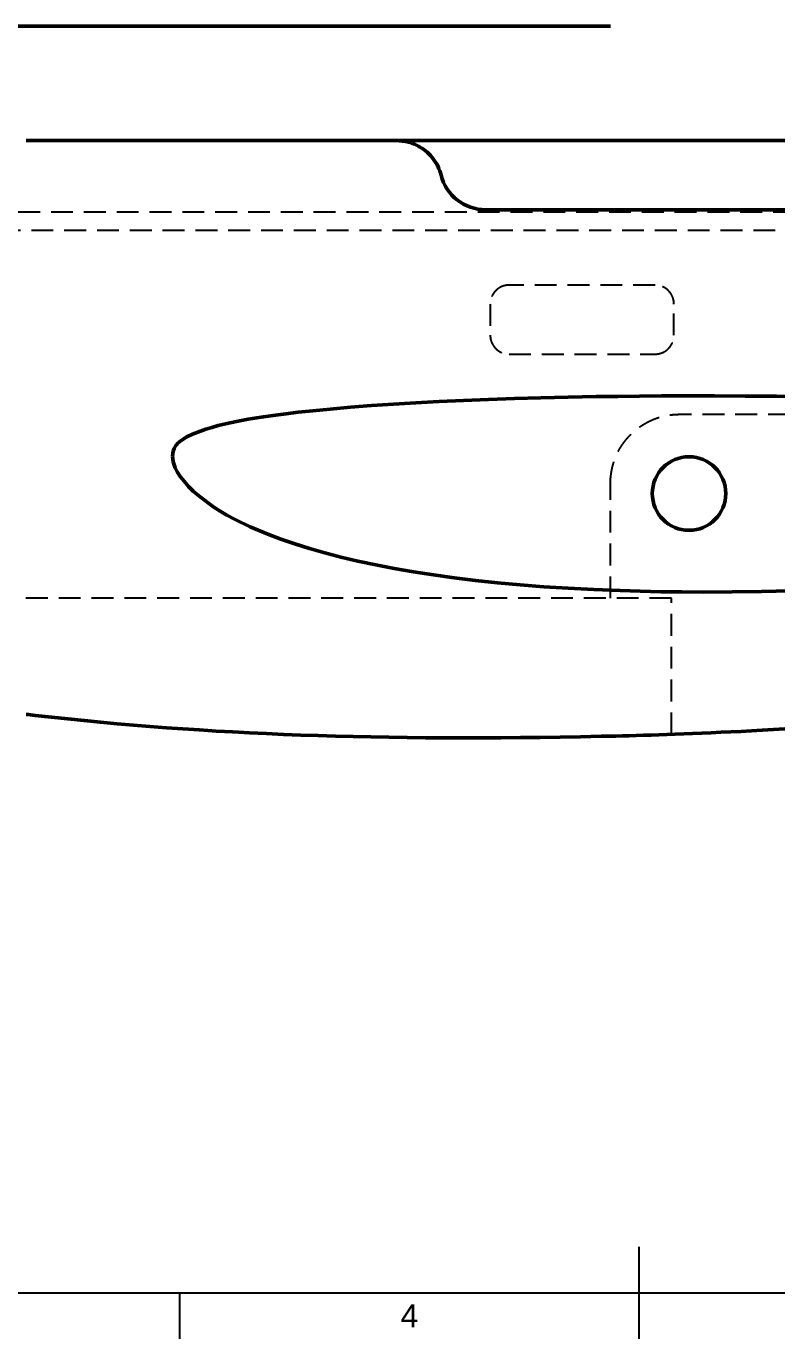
# Model space of a CAD drawing. Header units: millimetres. Extents: x 0 to 420, y 0 to 297.
# Drawn here: x 148.3 to 230, y 5 to 147.7 of the extents above; entities that cross this region are included whole.
import ezdxf
from ezdxf.enums import TextEntityAlignment as Align

# ---------------------------------------------------------------- set-up
doc = ezdxf.new("R2010")
doc.units = ezdxf.units.MM
doc.header["$LTSCALE"] = 0.75
doc.linetypes.add('HIDDEN2', pattern=[4.7625, 3.175, -1.5875])
for name, color, linetype, lineweight in [('Border', 7, 'Continuous', 25), ('Sichtbar', 7, 'Continuous', 50), ('Verdeckt', 7, 'HIDDEN2', 25)]:
    doc.layers.add(name, color=color, linetype=linetype, lineweight=lineweight)
doc.styles.add('FusionTitle', font='arial.ttf')

# ---------------------------------------------------------------- blocks, each defined once
blk = doc.blocks.new('ISO_A3_SHEET')
at = {"layer": 'Border'}
for p, q in [((215, 5), (215, 15)), ((20, 10), (410, 10)), ((165, 5), (165, 10))]:
    blk.add_line(p, q, dxfattribs=at)
at = {"layer": 'Border', "style": 'FusionTitle'}
blk.add_text('4', height=2.5, dxfattribs=at).set_placement((190, 7.5), align=Align.MIDDLE)

msp = doc.modelspace()

# ---------------------------------------------------------------- linework, layer by layer
at = {"layer": 'Sichtbar', "extrusion": (-1, -2e-16, 0)}
for p, q in [((148.29, 135.29, 17.75), (188.61, 135.29, 17.75)), ((258.29, 135.28, 10.25), (188.61, 135.29, 10.25)), ((195.87, 107.03, 17.75), (198.6, 107.14, 17.75)), ((198.6, 107.14, 17.75), (201.42, 107.24, 17.75)), ((201.42, 107.24, 17.75), (204.32, 107.32, 17.75)), ((204.32, 107.32, 17.75), (207.29, 107.39, 17.75)), ((207.29, 107.39, 17.75), (210.34, 107.45, 17.75)), ((210.34, 107.45, 17.75), (212.67, 107.48, 17.75)), ((212.67, 107.48, 17.75), (215.04, 107.5, 17.75)), ((215.04, 107.5, 17.75), (217.45, 107.52, 17.75)), ((217.45, 107.52, 17.75), (219.89, 107.53, 17.75)), ((219.89, 107.53, 17.75), (223.2, 107.53, 17.75)), ((223.2, 107.53, 17.75), (226.55, 107.51, 17.75)), ((226.55, 107.51, 17.75), (229.96, 107.49, 17.75)), ((229.96, 107.49, 17.75), (232.55, 107.46, 17.75)), ((176.57, 105.59, 17.75), (177.89, 105.75, 17.75)), ((177.89, 105.75, 17.75), (179.47, 105.92, 17.75)), ((179.47, 105.92, 17.75), (181.39, 106.1, 17.75)), ((181.39, 106.1, 17.75), (183.57, 106.29, 17.75)), ((183.57, 106.29, 17.75), (185.89, 106.47, 17.75)), ((185.89, 106.47, 17.75), (187.67, 106.6, 17.75)), ((187.67, 106.6, 17.75), (189.48, 106.71, 17.75)), ((189.48, 106.71, 17.75), (191.33, 106.81, 17.75)), ((191.33, 106.81, 17.75), (193.24, 106.91, 17.75)), ((193.24, 106.91, 17.75), (195.87, 107.03, 17.75)), ((168.48, 104.11, 17.75), (169.2, 104.3, 17.75)), ((169.2, 104.3, 17.75), (169.97, 104.49, 17.75)), ((169.97, 104.49, 17.75), (171.17, 104.75, 17.75)), ((171.17, 104.75, 17.75), (172.45, 104.99, 17.75)), ((172.45, 104.99, 17.75), (173.86, 105.22, 17.75)), ((173.86, 105.22, 17.75), (175.42, 105.44, 17.75)), ((175.42, 105.44, 17.75), (176.57, 105.59, 17.75)), ((165.28, 102.76, 17.75), (165.79, 103.07, 17.75)), ((165.79, 103.07, 17.75), (166.39, 103.37, 17.75)), ((166.39, 103.37, 17.75), (167.83, 103.91, 17.75)), ((167.83, 103.91, 17.75), (168.48, 104.11, 17.75)), ((164.23, 100.99, 17.75), (164.29, 101.52, 17.75)), ((164.29, 101.52, 17.75), (164.39, 101.82, 17.75)), ((164.39, 101.82, 17.75), (164.58, 102.14, 17.75)), ((164.58, 102.14, 17.75), (164.87, 102.45, 17.75)), ((164.87, 102.45, 17.75), (165.28, 102.76, 17.75)), ((164.28, 100.37, 17.75), (164.23, 100.99, 17.75)), ((164.51, 99.7, 17.75), (164.28, 100.37, 17.75)), ((164.73, 99.28, 17.75), (164.51, 99.7, 17.75)), ((165.05, 98.78, 17.75), (164.73, 99.28, 17.75)), ((165.48, 98.24, 17.75), (165.05, 98.78, 17.75)), ((165.97, 97.69, 17.75), (165.48, 98.24, 17.75)), ((166.47, 97.18, 17.75), (165.97, 97.69, 17.75)), ((167.07, 96.65, 17.75), (166.47, 97.18, 17.75)), ((168.72, 95.42, 17.75), (167.07, 96.65, 17.75)), ((169.39, 94.99, 17.75), (168.72, 95.42, 17.75)), ((170.14, 94.55, 17.75), (169.39, 94.99, 17.75)), ((171.03, 94.07, 17.75), (170.14, 94.55, 17.75)), ((172.67, 93.29, 17.75), (171.03, 94.07, 17.75)), ((174.6, 92.48, 17.75), (172.67, 93.29, 17.75)), ((176.02, 91.95, 17.75), (174.6, 92.48, 17.75)), ((177.52, 91.43, 17.75), (176.02, 91.95, 17.75)), ((179.11, 90.94, 17.75), (177.52, 91.43, 17.75)), ((180.79, 90.46, 17.75), (179.11, 90.94, 17.75)), ((182.55, 90, 17.75), (180.79, 90.46, 17.75)), ((184.4, 89.56, 17.75), (182.55, 90, 17.75)), ((186.33, 89.15, 17.75), (184.4, 89.56, 17.75)), ((188.34, 88.76, 17.75), (186.33, 89.15, 17.75)), ((190.44, 88.4, 17.75), (188.34, 88.76, 17.75)), ((192.62, 88.06, 17.75), (190.44, 88.4, 17.75)), ((194.87, 87.75, 17.75), (192.62, 88.06, 17.75)), ((197.2, 87.47, 17.75), (194.87, 87.75, 17.75)), ((199.59, 87.21, 17.75), (197.2, 87.47, 17.75)), ((202.06, 86.98, 17.75), (199.59, 87.21, 17.75)), ((204.62, 86.78, 17.75), (202.06, 86.98, 17.75)), ((207.29, 86.61, 17.75), (204.62, 86.78, 17.75)), ((210.06, 86.47, 17.75), (207.29, 86.61, 17.75)), ((212.92, 86.35, 17.75), (210.06, 86.47, 17.75)), ((215.12, 86.28, 17.75), (212.92, 86.35, 17.75)), ((217.36, 86.24, 17.75), (215.12, 86.28, 17.75)), ((219.65, 86.21, 17.75), (217.36, 86.24, 17.75)), ((221.98, 86.19, 17.75), (219.65, 86.21, 17.75)), ((225.14, 86.21, 17.75), (221.98, 86.19, 17.75)), ((228.33, 86.26, 17.75), (225.14, 86.21, 17.75)), ((231.52, 86.33, 17.75), (228.33, 86.26, 17.75))]:
    msp.add_line(p, q, dxfattribs=at)
at = {"layer": 'Sichtbar'}
msp.add_circle((220.43, 96.91, 12.75), 4, dxfattribs=at)
msp.add_arc((198.29, 132.77, 17.75), 5, 194.3477, 270, dxfattribs=at)
at = {"layer": 'Sichtbar', "extrusion": (1.14e-14, 1, 0)}
msp.add_open_spline([(211.88, 147.73, -24.84), (209.56, 147.73, -24.84), (203.73, 147.73, -24.84), (194.51, 147.73, -24.84), (184.36, 147.73, -24.84), (171.85, 147.73, -24.84), (158.06, 147.73, -24.84), (144.43, 147.73, -24.84), (136.18, 147.73, -24.84), (132.61, 147.73, -24.84), (132.13, 147.73, -24.84)], degree=3, knots=[-16.33619, -16.33619, -16.33619, -16.33619, -14.940498, -12.841419, -10.801608, -8.850699, -5.334125, -2.528769, -0.671703, -0.38631, -0.38631, -0.38631, -0.38631], dxfattribs=at)
at = {"layer": 'Sichtbar'}
for points, knots in [([(188.61, 135.29, 17.75), (188.82, 135.29, 17.75), (189.03, 135.27, 17.75), (189.46, 135.22, 17.75), (189.69, 135.17, 17.75), (190.34, 135, 17.75), (190.76, 134.82, 17.75), (191.71, 134.26, 17.75), (192.2, 133.82, 17.75), (193, 132.77, 17.75), (193.29, 132.17, 17.75), (193.45, 131.53, 17.75)], [-1.323305, -1.323305, -1.323305, -1.323305, -1.196746, -1.196746, -1.059855, -1.059855, -0.790094, -0.790094, -0.396215, -0.396215, 0, 0, 0, 0]), ([(149.26, 72.79, 17.75), (168.33, 70.62, 17.75), (186.77, 70.01, 17.75), (211.39, 70.52, 17.75), (211.93, 70.53, 17.75), (212.47, 70.54, 17.75), (212.47, 70.54, 17.75), (212.47, 70.54, 17.75)], [-58.440599, -58.440599, -58.440599, -58.440599, -57.199688, -57.199688, -57.171992, -57.171992, -57.171884, -57.171884, -57.171884, -57.171884]), ([(212.47, 70.54, 17.75), (212.47, 70.54, 17.75), (212.47, 70.54, 17.75), (212.47, 70.54, 17.75), (212.47, 70.54, 17.75), (212.47, 70.54, 17.75)], [-57.171884414, -57.171884414, -57.171884414, -57.171884414, -57.1717185885, -57.1717185885, -57.1716860638, -57.1716860638, -57.1716860638, -57.1716860638])]:
    msp.add_open_spline(points, degree=3, knots=knots, dxfattribs=at)
for points in [[(248.61, 127.77, 17.75), (231.84, 127.77, 17.75), (215.06, 127.77, 17.75), (198.29, 127.77, 17.75)], [(148.29, 72.9, 17.75), (148.61, 72.87, 17.75), (148.93, 72.83, 17.75), (149.26, 72.79, 17.75)], [(212.47, 70.54, 17.75), (219.9, 70.72, 17.75), (231.93, 71.14, 17.75), (249.9, 72.78, 17.75)]]:
    msp.add_open_spline(points, degree=3, dxfattribs=at)
at = {"layer": 'Verdeckt', "extrusion": (-1, -2e-16, 0)}
for p, q in [((216.74, 119.57, 15.25), (200.84, 119.57, 15.25)), ((198.79, 117.52, 15.25), (198.79, 114.12, 15.25)), ((218.79, 114.12, 15.25), (218.79, 117.52, 15.25)), ((200.84, 112.07, 15.25), (216.74, 112.07, 15.25)), ((211.88, 85.52, 4.25), (211.88, 98.03, 4.25)), ((218.51, 85.52, 8.75), (125.51, 85.52, 8.75)), ((218.51, 70.73, 8.75), (218.51, 85.52, 8.75))]:
    msp.add_line(p, q, dxfattribs=at)
at = {"layer": 'Verdeckt'}
for points, knots in [([(312.62, 122.3, -15.25), (312.38, 122.57, -15.25), (311.88, 123.09, -15.25), (311.08, 123.81, -15.25), (310.23, 124.48, -15.25), (309.34, 125.09, -15.25), (308.4, 125.64, -15.25), (307.42, 126.13, -15.25), (306.58, 126.48, -15.25), (305.89, 126.72, -15.25), (305.36, 126.89, -15.25), (304.83, 127.03, -15.25), (304.28, 127.16, -15.25), (303.73, 127.27, -15.25), (303.27, 127.35, -15.25), (302.9, 127.4, -15.25), (302.62, 127.43, -15.25), (302.33, 127.46, -15.25), (302.05, 127.48, -15.25), (301.81, 127.5, -15.25), (301.62, 127.51, -15.25), (301.47, 127.51, -15.25), (301.33, 127.52, -15.25), (301.18, 127.52, -15.25), (301.06, 127.52, -15.25), (300.97, 127.52, -15.25), (300.91, 127.52, -15.25), (300.87, 127.52, -15.25), (300.83, 127.52, -15.25), (300.76, 127.52, -15.25), (300.62, 127.52, -15.25), (300.37, 127.52, -15.25), (300, 127.52, -15.25), (299.52, 127.52, -15.25), (298.94, 127.52, -15.25), (298.27, 127.52, -15.25), (297.5, 127.52, -15.25), (296.64, 127.52, -15.25), (295.32, 127.52, -15.25), (293.45, 127.52, -15.25), (290.96, 127.52, -15.25), (288.15, 127.52, -15.25), (285.05, 127.52, -15.25), (281.67, 127.52, -15.25), (278.03, 127.52, -15.25), (274.15, 127.52, -15.25), (270.05, 127.52, -15.25), (264.19, 127.52, -15.25), (256.44, 127.52, -15.25), (246.74, 127.52, -15.25), (236.59, 127.52, -15.25), (226.14, 127.52, -15.25), (215.55, 127.52, -15.25), (204.95, 127.52, -15.25), (194.51, 127.52, -15.25), (184.36, 127.52, -15.25), (171.85, 127.52, -15.25), (158.06, 127.52, -15.25), (144.43, 127.52, -15.25), (135.54, 127.52, -15.25), (131.32, 127.52, -15.25), (130.2, 127.52, -15.25)], [-36.782343, -36.782343, -36.782343, -36.782343, -36.566651, -36.350919, -36.134959, -35.918575, -35.70155, -35.48364, -35.264565, -35.154476, -35.04397, -34.933001, -34.821517, -34.709462, -34.596779, -34.54018, -34.4834, -34.42643, -34.369263, -34.311889, -34.283121, -34.254298, -34.225418, -34.196481, -34.167486, -34.152965, -34.13843, -34.135661, -34.127394, -34.113687, -34.094596, -34.040499, -33.965565, -33.870257, -33.755039, -33.620374, -33.466725, -33.294554, -33.104325, -32.671544, -32.172086, -31.609657, -30.987959, -30.310697, -29.581576, -28.804299, -27.982571, -27.120096, -25.287724, -23.336815, -21.297003, -19.197924, -17.069211, -14.940498, -12.841419, -10.801608, -8.850699, -5.334125, -2.528769, -0.671703, 0, 0, 0, 0]), ([(294.11, 125.53, 4.25), (242.83, 125.53, 4.25), (180.8, 125.53, 4.25), (129.53, 125.53, 4.25), (128.43, 125.53, 4.25), (127.53, 124.63, 4.25), (127.53, 123.53, 4.25), (127.53, 117.62, 4.25), (127.53, 116.1, 4.25), (127.53, 110.2, 4.25)], [-0.1578947, -0.1578947, -0.1578947, -0.1578947, -0.1052632, -0.1052632, -0.1052632, -0.0526316, -0.0526316, -0.0526316, 0, 0, 0, 0]), ([(200.84, 119.57, 15.25), (200.8, 119.57, 15.25), (200.7, 119.57, 15.25), (200.57, 119.56, 15.25), (200.43, 119.53, 15.25), (200.26, 119.49, 15.25), (200.04, 119.42, 15.25), (199.81, 119.3, 15.25), (199.59, 119.15, 15.25), (199.42, 119, 15.25), (199.3, 118.88, 15.25), (199.22, 118.78, 15.25), (199.14, 118.67, 15.25), (199.07, 118.56, 15.25), (199.01, 118.44, 15.25), (198.96, 118.34, 15.25), (198.93, 118.26, 15.25), (198.91, 118.2, 15.25), (198.88, 118.13, 15.25), (198.87, 118.07, 15.25), (198.85, 118, 15.25), (198.83, 117.94, 15.25), (198.82, 117.88, 15.25), (198.82, 117.83, 15.25), (198.81, 117.8, 15.25), (198.81, 117.77, 15.25), (198.8, 117.73, 15.25), (198.8, 117.7, 15.25), (198.8, 117.68, 15.25), (198.8, 117.66, 15.25), (198.8, 117.65, 15.25), (198.8, 117.63, 15.25), (198.79, 117.61, 15.25), (198.79, 117.6, 15.25), (198.79, 117.59, 15.25), (198.79, 117.58, 15.25), (198.79, 117.57, 15.25), (198.79, 117.56, 15.25), (198.79, 117.55, 15.25), (198.79, 117.55, 15.25), (198.79, 117.55, 15.25), (198.79, 117.54, 15.25), (198.79, 117.54, 15.25), (198.79, 117.53, 15.25), (198.79, 117.53, 15.25), (198.79, 117.53, 15.25), (198.79, 117.53, 15.25), (198.79, 117.53, 15.25), (198.79, 117.53, 15.25), (198.79, 117.53, 15.25), (198.79, 117.53, 15.25), (198.79, 117.52, 15.25), (198.79, 117.52, 15.25), (198.79, 117.52, 15.25), (198.79, 117.52, 15.25), (198.79, 117.52, 15.25), (198.79, 117.52, 15.25), (198.79, 117.52, 15.25), (198.79, 117.52, 15.25)], [-0.6436497, -0.6436497, -0.6436497, -0.6436497, -0.6156333, -0.5879859, -0.5606488, -0.5335698, -0.4800374, -0.4270566, -0.3744002, -0.3218928, -0.2956349, -0.2693589, -0.243046, -0.2166757, -0.1902247, -0.163667, -0.1503371, -0.1369687, -0.1235574, -0.1100983, -0.0965862, -0.0830156, -0.0693805, -0.0625366, -0.0556741, -0.0487923, -0.0418903, -0.0349671, -0.0314972, -0.0280217, -0.0245405, -0.0210533, -0.0175602, -0.0140609, -0.0123089, -0.0105554, -0.0088002, -0.0070435, -0.0061645, -0.0052851, -0.0044053, -0.0035251, -0.0026444, -0.0022039, -0.0017634, -0.0013227, -0.0011023, -0.0008819, -0.0006614, -0.000441, -0.0003307, -0.0002205, -0.0001654, -0.0001102, -0.0000551, -0.0000275, -0.0000138, 0, 0, 0, 0]), ([(198.79, 114.12, 15.25), (198.79, 114.08, 15.25), (198.8, 113.98, 15.25), (198.81, 113.85, 15.25), (198.83, 113.71, 15.25), (198.88, 113.54, 15.25), (198.95, 113.33, 15.25), (199.07, 113.09, 15.25), (199.22, 112.87, 15.25), (199.36, 112.7, 15.25), (199.49, 112.58, 15.25), (199.59, 112.5, 15.25), (199.7, 112.42, 15.25), (199.81, 112.35, 15.25), (199.93, 112.29, 15.25), (200.03, 112.24, 15.25), (200.11, 112.21, 15.25), (200.17, 112.19, 15.25), (200.23, 112.17, 15.25), (200.3, 112.15, 15.25), (200.36, 112.13, 15.25), (200.43, 112.11, 15.25), (200.49, 112.1, 15.25), (200.53, 112.1, 15.25), (200.57, 112.09, 15.25), (200.6, 112.09, 15.25), (200.63, 112.08, 15.25), (200.66, 112.08, 15.25), (200.69, 112.08, 15.25), (200.7, 112.08, 15.25), (200.72, 112.08, 15.25), (200.74, 112.08, 15.25), (200.76, 112.08, 15.25), (200.77, 112.07, 15.25), (200.78, 112.07, 15.25), (200.79, 112.07, 15.25), (200.8, 112.07, 15.25), (200.81, 112.07, 15.25), (200.81, 112.07, 15.25), (200.82, 112.07, 15.25), (200.82, 112.07, 15.25), (200.83, 112.07, 15.25), (200.83, 112.07, 15.25), (200.83, 112.07, 15.25), (200.83, 112.07, 15.25), (200.84, 112.07, 15.25), (200.84, 112.07, 15.25), (200.84, 112.07, 15.25), (200.84, 112.07, 15.25), (200.84, 112.07, 15.25), (200.84, 112.07, 15.25), (200.84, 112.07, 15.25), (200.84, 112.07, 15.25), (200.84, 112.07, 15.25), (200.84, 112.07, 15.25), (200.84, 112.07, 15.25), (200.84, 112.07, 15.25), (200.84, 112.07, 15.25), (200.84, 112.07, 15.25)], [-0.6436497, -0.6436497, -0.6436497, -0.6436497, -0.6156333, -0.5879859, -0.5606488, -0.5335698, -0.4800374, -0.4270566, -0.3744002, -0.3218928, -0.2956349, -0.2693589, -0.243046, -0.2166757, -0.1902247, -0.163667, -0.1503371, -0.1369687, -0.1235574, -0.1100983, -0.0965862, -0.0830156, -0.0693805, -0.0625366, -0.0556741, -0.0487923, -0.0418903, -0.0349671, -0.0314972, -0.0280217, -0.0245405, -0.0210533, -0.0175602, -0.0140609, -0.0123089, -0.0105554, -0.0088002, -0.0070435, -0.0061645, -0.0052851, -0.0044053, -0.0035251, -0.0026444, -0.0022039, -0.0017634, -0.0013227, -0.0011023, -0.0008819, -0.0006614, -0.000441, -0.0003307, -0.0002205, -0.0001654, -0.0001102, -0.0000551, -0.0000275, -0.0000138, 0, 0, 0, 0]), ([(216.74, 112.07, 15.25), (216.79, 112.07, 15.25), (216.88, 112.08, 15.25), (217.02, 112.09, 15.25), (217.16, 112.11, 15.25), (217.33, 112.16, 15.25), (217.54, 112.23, 15.25), (217.78, 112.35, 15.25), (218, 112.5, 15.25), (218.16, 112.64, 15.25), (218.28, 112.77, 15.25), (218.37, 112.87, 15.25), (218.44, 112.98, 15.25), (218.51, 113.09, 15.25), (218.58, 113.21, 15.25), (218.62, 113.31, 15.25), (218.66, 113.39, 15.25), (218.68, 113.45, 15.25), (218.7, 113.51, 15.25), (218.72, 113.58, 15.25), (218.74, 113.64, 15.25), (218.75, 113.71, 15.25), (218.76, 113.77, 15.25), (218.77, 113.81, 15.25), (218.77, 113.85, 15.25), (218.78, 113.88, 15.25), (218.78, 113.91, 15.25), (218.79, 113.94, 15.25), (218.79, 113.97, 15.25), (218.79, 113.98, 15.25), (218.79, 114, 15.25), (218.79, 114.02, 15.25), (218.79, 114.04, 15.25), (218.79, 114.05, 15.25), (218.79, 114.06, 15.25), (218.79, 114.07, 15.25), (218.79, 114.08, 15.25), (218.79, 114.09, 15.25), (218.79, 114.09, 15.25), (218.79, 114.1, 15.25), (218.79, 114.1, 15.25), (218.79, 114.11, 15.25), (218.79, 114.11, 15.25), (218.79, 114.11, 15.25), (218.79, 114.11, 15.25), (218.79, 114.12, 15.25), (218.79, 114.12, 15.25), (218.79, 114.12, 15.25), (218.79, 114.12, 15.25), (218.79, 114.12, 15.25), (218.79, 114.12, 15.25), (218.79, 114.12, 15.25), (218.79, 114.12, 15.25), (218.79, 114.12, 15.25), (218.79, 114.12, 15.25), (218.79, 114.12, 15.25), (218.79, 114.12, 15.25), (218.79, 114.12, 15.25), (218.79, 114.12, 15.25)], [-0.6436563, -0.6436563, -0.6436563, -0.6436563, -0.6156399, -0.5879925, -0.5606554, -0.5335764, -0.4800437, -0.4270624, -0.3744053, -0.3218971, -0.2956387, -0.2693623, -0.243049, -0.2166781, -0.1902267, -0.1636685, -0.1503384, -0.1369698, -0.1235583, -0.110099, -0.0965868, -0.083016, -0.0693808, -0.0625368, -0.0556743, -0.0487925, -0.0418904, -0.0349671, -0.0314973, -0.0280218, -0.0245405, -0.0210534, -0.0175602, -0.0140609, -0.012309, -0.0105554, -0.0088003, -0.0070435, -0.0061645, -0.0052851, -0.0044053, -0.0035251, -0.0026444, -0.0022039, -0.0017634, -0.0013227, -0.0011023, -0.0008819, -0.0006615, -0.000441, -0.0003308, -0.0002205, -0.0001654, -0.0001103, -0.0000551, -0.0000276, -0.0000138, 0, 0, 0, 0]), ([(211.88, 98.03, 4.25), (211.88, 98.2, 4.25), (211.89, 98.54, 4.25), (211.95, 99.04, 4.25), (212.03, 99.53, 4.25), (212.15, 100.02, 4.25), (212.29, 100.49, 4.25), (212.47, 100.94, 4.25), (212.67, 101.38, 4.25), (212.9, 101.81, 4.25), (213.16, 102.22, 4.25), (213.45, 102.61, 4.25), (213.75, 102.98, 4.25), (214.08, 103.33, 4.25), (214.43, 103.66, 4.25), (214.8, 103.96, 4.25), (215.19, 104.25, 4.25), (215.6, 104.5, 4.25), (216.03, 104.74, 4.25), (216.47, 104.94, 4.25), (216.92, 105.12, 4.25), (217.31, 105.24, 4.25), (217.63, 105.32, 4.25), (217.87, 105.37, 4.25), (218.12, 105.42, 4.25), (218.37, 105.46, 4.25), (218.58, 105.48, 4.25), (218.74, 105.5, 4.25), (218.87, 105.51, 4.25), (219, 105.52, 4.25), (219.13, 105.52, 4.25), (219.23, 105.52, 4.25), (219.31, 105.53, 4.25), (219.35, 105.53, 4.25), (219.38, 105.53, 4.25), (219.42, 105.53, 4.25), (219.49, 105.53, 4.25), (219.61, 105.53, 4.25), (219.78, 105.53, 4.25), (219.98, 105.53, 4.25), (220.24, 105.53, 4.25), (220.53, 105.53, 4.25), (221.01, 105.53, 4.25), (221.7, 105.53, 4.25), (222.64, 105.53, 4.25), (223.73, 105.53, 4.25), (224.96, 105.53, 4.25), (226.32, 105.53, 4.25), (227.8, 105.53, 4.25), (229.39, 105.53, 4.25), (231.72, 105.53, 4.25), (234.85, 105.53, 4.25), (238.84, 105.53, 4.25), (243.09, 105.53, 4.25), (247.53, 105.53, 4.25), (252.11, 105.53, 4.25), (256.74, 105.53, 4.25), (261.38, 105.53, 4.25), (265.95, 105.53, 4.25), (270.4, 105.53, 4.25), (275.88, 105.53, 4.25), (281.91, 105.53, 4.25), (287.88, 105.53, 4.25), (291.77, 105.53, 4.25), (293.62, 105.53, 4.25), (294.11, 105.53, 4.25)], [-17.299637, -17.299637, -17.299637, -17.299637, -17.197139, -17.095989, -16.995976, -16.896907, -16.798614, -16.70095, -16.603787, -16.507016, -16.410539, -16.314272, -16.218141, -16.122075, -16.02601, -15.929878, -15.833611, -15.737134, -15.640363, -15.5432, -15.445537, -15.347244, -15.297809, -15.248161, -15.198276, -15.148133, -15.097706, -15.072377, -15.046967, -15.021474, -14.995892, -14.970219, -14.957346, -14.950901, -14.94445, -14.939619, -14.925261, -14.90158, -14.868776, -14.827055, -14.776617, -14.717666, -14.650404, -14.49176, -14.302306, -14.083663, -13.837454, -13.565299, -13.268821, -12.94964, -12.609379, -11.872102, -11.069962, -10.215932, -9.322984, -8.40409, -7.472224, -6.540358, -5.621464, -4.728516, -3.874486, -2.335069, -1.106995, -0.294045, 0, 0, 0, 0])]:
    msp.add_open_spline(points, degree=3, knots=knots, dxfattribs=at)
at = {"layer": 'Verdeckt', "extrusion": (-6.577e-13, -1.545e-12, -1)}
msp.add_open_spline([(218.79, 117.52, 15.25), (218.79, 117.57, 15.25), (218.79, 117.66, 15.25), (218.78, 117.8, 15.25), (218.75, 117.94, 15.25), (218.71, 118.11, 15.25), (218.64, 118.32, 15.25), (218.52, 118.56, 15.25), (218.37, 118.78, 15.25), (218.22, 118.94, 15.25), (218.1, 119.06, 15.25), (218, 119.15, 15.25), (217.89, 119.22, 15.25), (217.78, 119.29, 15.25), (217.66, 119.36, 15.25), (217.56, 119.4, 15.25), (217.48, 119.44, 15.25), (217.42, 119.46, 15.25), (217.35, 119.48, 15.25), (217.29, 119.5, 15.25), (217.22, 119.52, 15.25), (217.16, 119.53, 15.25), (217.1, 119.54, 15.25), (217.05, 119.55, 15.25), (217.02, 119.55, 15.25), (216.99, 119.56, 15.25), (216.95, 119.56, 15.25), (216.92, 119.57, 15.25), (216.9, 119.57, 15.25), (216.88, 119.57, 15.25), (216.87, 119.57, 15.25), (216.85, 119.57, 15.25), (216.83, 119.57, 15.25), (216.82, 119.57, 15.25), (216.8, 119.57, 15.25), (216.8, 119.57, 15.25), (216.79, 119.57, 15.25), (216.78, 119.57, 15.25), (216.77, 119.57, 15.25), (216.77, 119.57, 15.25), (216.76, 119.57, 15.25), (216.76, 119.57, 15.25), (216.76, 119.57, 15.25), (216.75, 119.57, 15.25), (216.75, 119.57, 15.25), (216.75, 119.57, 15.25), (216.75, 119.57, 15.25), (216.75, 119.57, 15.25), (216.75, 119.57, 15.25), (216.75, 119.57, 15.25), (216.74, 119.57, 15.25), (216.74, 119.57, 15.25), (216.74, 119.57, 15.25), (216.74, 119.57, 15.25), (216.74, 119.57, 15.25), (216.74, 119.57, 15.25), (216.74, 119.57, 15.25), (216.74, 119.57, 15.25), (216.74, 119.57, 15.25)], degree=3, knots=[-0.6436497, -0.6436497, -0.6436497, -0.6436497, -0.6156333, -0.5879859, -0.5606488, -0.5335698, -0.4800374, -0.4270566, -0.3744002, -0.3218928, -0.2956349, -0.2693589, -0.243046, -0.2166757, -0.1902247, -0.163667, -0.1503371, -0.1369687, -0.1235574, -0.1100983, -0.0965862, -0.0830156, -0.0693805, -0.0625366, -0.0556741, -0.0487923, -0.0418903, -0.0349671, -0.0314972, -0.0280217, -0.0245405, -0.0210533, -0.0175602, -0.0140609, -0.0123089, -0.0105554, -0.0088002, -0.0070435, -0.0061645, -0.0052851, -0.0044053, -0.0035251, -0.0026444, -0.0022039, -0.0017634, -0.0013227, -0.0011023, -0.0008819, -0.0006614, -0.000441, -0.0003307, -0.0002205, -0.0001654, -0.0001102, -0.0000551, -0.0000275, -0.0000138, 0, 0, 0, 0], dxfattribs=at)

# ---------------------------------------------------------------- block references
at = {"layer": 'Border'}
msp.add_blockref('ISO_A3_SHEET', (0, 0), dxfattribs=at)

doc.saveas('drawing.dxf')
